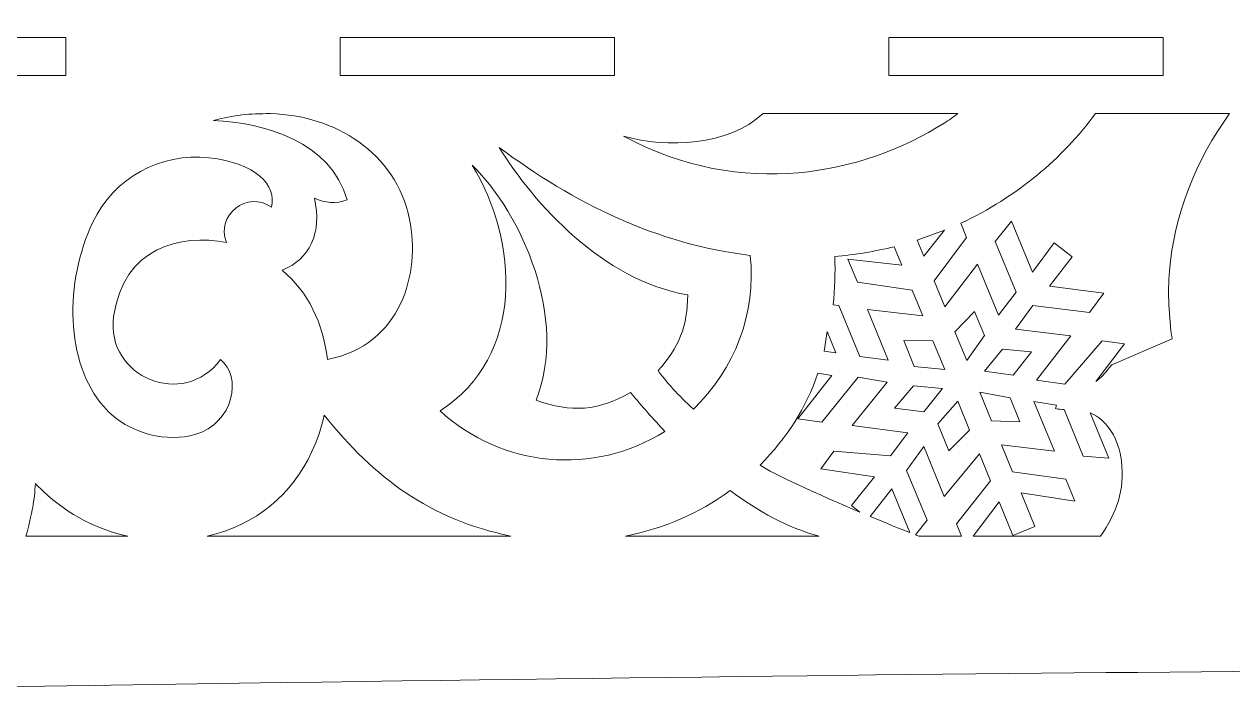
# Model space of a CAD drawing. Header units: centimetres. Extents: x -58 to 67, y -35 to 41.
# Drawn here: x 24.62 to 43.67, y 2.76 to 13.34 of the extents above; entities that cross this region are included whole.
import ezdxf

# ---------------------------------------------------------------- set-up
doc = ezdxf.new("R2010")
doc.units = ezdxf.units.CM
doc.header["$MEASUREMENT"] = 0
doc.layers.add('layer 1', color=7, linetype='Continuous')

msp = doc.modelspace()

# ---------------------------------------------------------------- linework, layer by layer
at = {"layer": 'layer 1', "color": 142, "lineweight": 9}
for points, knots in [([(7.38715, 26.15563), (7.38715, 26.15563), (7.38715, 25.29188), (7.38715, 25.29188), (7.38715, 25.29188), (6.00469, 23.97605), (5.20317, 22.65694), (4.86885, 21.24655), (4.86885, 21.24655), (4.40356, 19.28351), (4.86178, 17.26045), (5.93355, 14.91358), (5.93355, 14.91358), (6.05373, 14.65043), (6.14211, 14.40692), (6.20257, 14.18248), (6.20257, 14.18248), (6.20257, 14.18248), (5.89483, 13.78157), (5.89483, 13.78157), (5.89483, 13.78157), (5.89483, 13.78157), (5.54014, 13.72841), (5.54014, 13.72841), (5.54014, 13.72841), (5.54014, 13.72841), (5.86681, 14.17022), (5.86681, 14.17022), (5.86681, 14.17022), (5.86681, 14.17022), (5.72532, 14.28412), (5.72532, 14.28412), (5.72532, 14.28412), (5.72532, 14.28412), (5.28474, 13.70083), (5.28474, 13.70083), (5.28474, 13.70083), (5.22895, 13.83512), (5.20614, 13.91489), (5.0314, 14.02729), (5.0314, 14.02729), (5.0314, 14.02729), (5.70081, 14.30533), (5.70081, 14.30533), (5.70081, 14.30533), (5.70081, 14.30533), (5.63407, 14.46599), (5.63407, 14.46599), (5.63407, 14.46599), (5.63407, 14.46599), (5.12925, 14.26415), (5.12925, 14.26415), (5.12925, 14.26415), (5.12925, 14.26415), (5.27013, 14.60522), (5.27013, 14.60522), (5.27013, 14.60522), (5.27013, 14.60522), (5.77887, 14.81654), (5.77887, 14.81654), (5.77887, 14.81654), (5.77887, 14.81654), (5.69875, 14.97164), (5.69875, 14.97164), (5.69875, 14.97164), (5.69875, 14.97164), (5.36796, 14.84207), (5.36796, 14.84207), (5.36796, 14.84207), (5.36796, 14.84207), (5.47755, 15.10738), (5.47755, 15.10738), (5.47755, 15.10738), (5.47755, 15.10738), (5.31648, 15.1739), (5.31648, 15.1739), (5.31648, 15.1739), (5.31648, 15.1739), (5.20689, 14.90863), (5.20689, 14.90863), (5.20689, 14.90863), (5.20689, 14.90863), (5.06395, 15.23384), (5.06395, 15.23384), (5.06395, 15.23384), (5.06395, 15.23384), (4.89774, 15.1805), (4.89774, 15.1805), (4.89774, 15.1805), (4.89774, 15.1805), (5.10906, 14.67176), (5.10906, 14.67176), (5.10906, 14.67176), (5.10906, 14.67176), (4.96818, 14.33068), (4.96818, 14.33068), (4.96818, 14.33068), (4.96818, 14.33068), (4.75294, 14.82994), (4.75294, 14.82994), (4.75294, 14.82994), (4.75294, 14.82994), (4.59229, 14.76322), (4.59229, 14.76322), (4.59229, 14.76322), (4.59229, 14.76322), (4.87033, 14.09381), (4.87033, 14.09381), (4.87033, 14.09381), (4.87033, 14.09381), (4.83799, 14.09608), (4.83799, 14.09608), (4.83799, 14.09608), (4.71016, 14.12669), (4.58431, 14.10844), (4.46046, 14.04128), (4.46046, 14.04128), (4.46046, 14.04128), (4.55047, 14.7694), (4.55047, 14.7694), (4.55047, 14.7694), (4.55047, 14.7694), (4.36984, 14.78855), (4.36984, 14.78855), (4.36984, 14.78855), (4.36984, 14.78855), (4.29897, 14.24108), (4.29897, 14.24108), (4.29897, 14.24108), (4.29897, 14.24108), (4.07571, 14.53295), (4.07571, 14.53295), (4.07571, 14.53295), (4.07571, 14.53295), (4.15605, 15.07649), (4.15605, 15.07649), (4.15605, 15.07649), (4.15605, 15.07649), (3.97932, 15.10513), (3.97932, 15.10513), (3.97932, 15.10513), (3.97932, 15.10513), (3.92763, 14.73829), (3.92763, 14.73829), (3.92763, 14.73829), (3.92763, 14.73829), (3.74556, 14.96878), (3.74556, 14.96878), (3.74556, 14.96878), (3.74556, 14.96878), (3.61106, 14.85797), (3.61106, 14.85797), (3.61106, 14.85797), (3.61106, 14.85797), (3.78365, 14.63141), (3.78365, 14.63141), (3.78365, 14.63141), (3.78365, 14.63141), (3.41682, 14.68309), (3.41682, 14.68309), (3.41682, 14.68309), (3.41682, 14.68309), (3.40715, 14.49856), (3.40715, 14.49856), (3.40715, 14.49856), (3.40715, 14.49856), (3.93174, 14.42606), (3.93174, 14.42606), (3.93174, 14.42606), (3.93174, 14.42606), (4.1684, 14.13974), (4.1684, 14.13974), (4.1684, 14.13974), (4.1684, 14.13974), (3.61704, 14.20114), (3.61704, 14.20114), (3.61704, 14.20114), (3.61704, 14.20114), (3.60177, 14.02997), (3.60177, 14.02997), (3.60177, 14.02997), (3.60177, 14.02997), (4.31649, 13.93441), (4.31649, 13.93441), (4.31649, 13.93441), (4.29034, 13.87115), (4.22954, 13.85737), (4.20033, 13.76056), (4.20033, 13.76056), (4.20033, 13.76056), (4.15995, 13.55542), (4.15995, 13.55542), (4.15995, 13.55542), (4.15995, 13.55542), (3.58613, 13.99207), (3.58613, 13.99207), (3.58613, 13.99207), (3.58613, 13.99207), (3.47223, 13.85057), (3.47223, 13.85057), (3.47223, 13.85057), (3.47223, 13.85057), (3.91011, 13.51444), (3.91011, 13.51444), (3.91011, 13.51444), (3.91011, 13.51444), (3.53649, 13.46912), (3.53649, 13.46912), (3.53649, 13.46912), (3.53649, 13.46912), (3.11756, 13.79744), (3.11756, 13.79744), (3.11756, 13.79744), (3.11756, 13.79744), (2.99417, 13.65986), (2.99417, 13.65986), (2.99417, 13.65986), (2.99417, 13.65986), (3.28664, 13.42814), (3.28664, 13.42814), (3.28664, 13.42814), (3.28664, 13.42814), (3.00837, 13.39891), (3.00837, 13.39891), (3.00837, 13.39891), (3.00837, 13.39891), (3.02157, 13.216), (3.02157, 13.216), (3.02157, 13.216), (3.02157, 13.216), (3.31322, 13.25078), (3.31322, 13.25078), (3.31322, 13.25078), (3.31322, 13.25078), (3.09488, 12.96389), (3.09488, 12.96389), (3.09488, 12.96389), (3.09488, 12.96389), (3.2403, 12.85946), (3.2403, 12.85946), (3.2403, 12.85946), (3.2403, 12.85946), (3.56304, 13.29179), (3.56304, 13.29179), (3.56304, 13.29179), (3.56304, 13.29179), (3.9272, 13.34101), (3.9272, 13.34101), (3.9272, 13.34101), (3.9272, 13.34101), (3.59108, 12.90313), (3.59108, 12.90313), (3.59108, 12.90313), (3.59108, 12.90313), (3.73647, 12.7987), (3.73647, 12.7987), (3.73647, 12.7987), (3.73647, 12.7987), (4.18817, 13.35523), (4.18817, 13.35523), (4.18817, 13.35523), (4.22853, 13.22024), (4.31112, 13.11589), (4.43593, 13.04213), (4.43593, 13.04213), (4.43593, 13.04213), (3.76655, 12.76409), (3.76655, 12.76409), (3.76655, 12.76409), (3.76655, 12.76409), (3.8372, 12.61292), (3.8372, 12.61292), (3.8372, 12.61292), (3.8372, 12.61292), (4.34202, 12.81476), (4.34202, 12.81476), (4.34202, 12.81476), (4.34202, 12.81476), (4.20113, 12.47366), (4.20113, 12.47366), (4.20113, 12.47366), (4.20113, 12.47366), (3.69371, 12.26551), (3.69371, 12.26551), (3.69371, 12.26551), (3.69371, 12.26551), (3.76599, 12.10361), (3.76599, 12.10361), (3.76599, 12.10361), (3.63426, 12.15979), (3.51173, 12.23104), (3.40248, 12.31739), (3.40248, 12.31739), (3.01959, 12.61999), (2.81415, 13.17677), (3.02397, 14.00986), (3.02397, 14.00986), (3.44958, 15.69968), (2.93222, 17.38687), (1.79709, 18.62927), (1.79709, 18.62927), (0.76598, 19.75784), (-0.80773, 20.5321), (-2.35978, 20.31743), (-2.35978, 20.31743), (-5.84082, 19.83599), (-7.28842, 16.9247), (-6.88327, 13.62848), (-6.88327, 13.62848), (-6.81175, 13.0466), (-6.68308, 12.45034), (-6.49995, 11.85148), (-6.49995, 11.85148), (-7.36701, 11.69893), (-8.16864, 11.15807), (-8.48716, 10.19053), (-8.48716, 10.19053), (-8.66404, 9.64957), (-8.59498, 8.90006), (-8.10111, 8.4115), (-8.10111, 8.4115), (-7.69245, 8.06212), (-7.18881, 8.02994), (-6.79386, 8.4115), (-6.79386, 8.4115), (-6.35494, 8.86483), (-6.70518, 9.64957), (-7.31545, 9.57253), (-7.31545, 9.57253), (-7.45153, 10.03391), (-7.14411, 10.26961), (-6.7092, 10.31186), (-6.7092, 10.31186), (-6.34251, 10.34302), (-5.88438, 10.07701), (-5.39457, 9.31423), (-5.39457, 9.31423), (-5.33038, 9.20251), (-5.26443, 9.09272), (-5.19718, 8.98285), (-5.19718, 8.98285), (-3.51631, 6.26828), (-0.94101, 4.67692), (3.45657, 3.80087), (3.45657, 3.80087), (8.0451, 2.88679), (14.69478, 2.75803), (24.58824, 2.90611), (24.58824, 2.90611), (39.75031, 3.13304), (47.36185, 3.19624), (59.45496, 3.19624), (59.45496, 3.19624), (60.01422, 3.19624), (60.52633, 3.30436), (60.98863, 3.49937), (60.98863, 3.49937), (60.98863, 3.49937), (61.16397, 3.499), (61.16397, 3.499), (61.16397, 3.499), (61.16397, 3.52289), (61.1748, 3.55499), (61.19529, 3.59408), (61.19529, 3.59408), (62.2708, 4.12529), (63.05583, 5.1404), (63.51286, 6.34408), (63.51286, 6.34408), (64.6948, 9.45686), (63.59464, 13.86778), (59.61073, 14.13887), (59.61073, 14.13887), (57.86094, 14.25793), (56.98468, 13.91047), (56.13717, 13.47833), (56.13717, 13.47833), (56.13717, 13.47833), (56.13717, 21.45068), (56.13717, 21.45068), (56.13717, 21.45068), (58.35885, 21.38267), (60.82353, 22.99694), (61.68583, 24.82226), (61.68583, 24.82226), (62.54098, 26.63248), (62.42842, 29.09026), (61.88545, 31.03108), (61.88545, 31.03108), (62.12275, 30.95615), (62.37174, 30.91583), (62.62501, 30.90724), (62.62501, 30.90724), (64.12515, 30.79567), (65.35615, 31.71448), (65.99025, 32.96518), (65.99025, 32.96518), (66.9735, 34.90451), (66.1821, 37.74371), (64.66437, 39.12128), (64.66437, 39.12128), (64.58664, 39.19013), (64.50795, 39.25337), (64.42798, 39.31285), (64.42798, 39.31285), (64.16728, 39.53111), (63.88251, 39.72143), (63.57903, 39.86879), (63.57903, 39.86879), (62.05119, 40.62173), (59.98686, 40.49575), (58.35705, 39.50863), (58.35705, 39.50863), (56.7276, 38.52209), (55.53705, 36.67177), (54.85867, 34.9514), (54.85867, 34.9514), (54.18147, 33.23314), (54.02509, 31.63946), (53.66349, 30.39607), (53.66349, 30.39607), (53.30046, 29.14996), (52.74229, 28.25672), (52.09654, 27.76681), (52.09654, 27.76681), (51.55674, 27.34712), (50.96161, 27.22021), (50.5221, 27.53522), (50.5221, 27.53522), (50.5221, 27.53522), (50.52222, 27.53545), (50.52222, 27.53545), (50.52222, 27.53545), (50.98242, 28.39834), (50.394, 28.97783), (49.81056, 28.91899), (49.81056, 28.91899), (47.56875, 29.15227), (44.22534, 22.92692), (42.01558, 21.61558), (42.01558, 21.61558), (39.78744, 20.29331), (38.88165, 20.15618), (36.74191, 21.20095), (36.74191, 21.20095), (37.79361, 20.93414), (39.36087, 21.10064), (39.69991, 22.25749), (39.69991, 22.25749), (39.42244, 22.34287), (39.15673, 22.37008), (38.86816, 22.34287), (38.86816, 22.34287), (39.38607, 22.86205), (39.59958, 23.60294), (39.33799, 24.25846), (39.33799, 24.25846), (39.15, 24.72955), (38.89852, 24.83569), (38.58604, 24.94412), (38.58604, 24.94412), (37.45837, 25.3354), (37.09443, 23.62669), (38.2998, 23.61014), (38.2998, 23.61014), (38.32737, 23.15762), (38.00181, 22.77023), (37.50682, 22.54291), (37.50682, 22.54291), (36.92263, 22.26601), (36.10968, 22.21798), (35.14479, 22.45759), (35.14479, 22.45759), (34.1823, 22.69714), (33.07368, 23.23075), (31.67128, 23.43083), (31.67128, 23.43083), (30.44592, 23.60545), (28.99692, 23.53255), (27.77694, 22.97936), (27.77694, 22.97936), (27.77694, 22.97936), (27.77638, 22.97918), (27.77638, 22.97918), (27.77638, 22.97918), (26.5537, 22.58264), (24.00889, 21.2539), (22.26718, 21.6017), (22.26718, 21.6017), (20.20122, 22.01893), (17.75556, 23.43164), (16.43341, 26.28875), (16.43341, 26.28875), (17.27026, 25.12822), (18.94489, 23.95606), (20.15673, 24.80986), (20.15673, 24.80986), (19.94733, 25.13086), (19.70542, 25.38434), (19.39968, 25.60358), (19.39968, 25.60358), (20.3049, 25.67483), (21.07752, 26.2247), (21.31587, 27.09547), (21.31587, 27.09547), (21.48715, 27.72128), (21.31915, 28.04063), (21.09264, 28.41422), (21.09264, 28.41422), (20.27514, 29.7625), (18.62035, 28.38472), (19.79871, 27.34037), (19.79871, 27.34037), (19.48296, 26.86978), (18.86769, 26.76469), (18.20632, 26.96227), (18.20632, 26.96227), (17.41926, 27.18691), (16.57965, 27.83278), (15.80796, 28.89242), (15.80796, 28.89242), (15.03861, 29.94995), (14.34777, 31.42265), (13.11387, 32.81639), (13.11387, 32.81639), (11.87815, 34.21171), (10.10589, 35.53649), (8.20458, 35.8633), (8.20458, 35.8633), (6.3027, 36.19051), (4.27507, 35.52391), (3.0614, 34.21693), (3.0614, 34.21693), (1.89666, 32.97679), (1.28169, 31.42991), (1.81064, 29.0048), (1.81064, 29.0048), (2.33958, 26.57966), (4.24202, 24.92476), (7.01793, 25.96426), (7.01793, 25.96426), (7.14559, 26.01992), (7.26907, 26.08372), (7.38715, 26.15563)], [0, 0, 0, 0, 0.00729927, 0.00729927, 0.00729927, 0.00729927, 0.01459854, 0.01459854, 0.01459854, 0.01459854, 0.02189781, 0.02189781, 0.02189781, 0.02189781, 0.02919708, 0.02919708, 0.02919708, 0.02919708, 0.03649635, 0.03649635, 0.03649635, 0.03649635, 0.04379562, 0.04379562, 0.04379562, 0.04379562, 0.05109489, 0.05109489, 0.05109489, 0.05109489, 0.05839416, 0.05839416, 0.05839416, 0.05839416, 0.06569343, 0.06569343, 0.06569343, 0.06569343, 0.0729927, 0.0729927, 0.0729927, 0.0729927, 0.08029197, 0.08029197, 0.08029197, 0.08029197, 0.08759124, 0.08759124, 0.08759124, 0.08759124, 0.09489051, 0.09489051, 0.09489051, 0.09489051, 0.10218978, 0.10218978, 0.10218978, 0.10218978, 0.10948905, 0.10948905, 0.10948905, 0.10948905, 0.11678832, 0.11678832, 0.11678832, 0.11678832, 0.12408759, 0.12408759, 0.12408759, 0.12408759, 0.13138686, 0.13138686, 0.13138686, 0.13138686, 0.13868613, 0.13868613, 0.13868613, 0.13868613, 0.1459854, 0.1459854, 0.1459854, 0.1459854, 0.15328467, 0.15328467, 0.15328467, 0.15328467, 0.16058394, 0.16058394, 0.16058394, 0.16058394, 0.16788321, 0.16788321, 0.16788321, 0.16788321, 0.17518248, 0.17518248, 0.17518248, 0.17518248, 0.18248175, 0.18248175, 0.18248175, 0.18248175, 0.18978102, 0.18978102, 0.18978102, 0.18978102, 0.19708029, 0.19708029, 0.19708029, 0.19708029, 0.20437956, 0.20437956, 0.20437956, 0.20437956, 0.21167883, 0.21167883, 0.21167883, 0.21167883, 0.2189781, 0.2189781, 0.2189781, 0.2189781, 0.22627737, 0.22627737, 0.22627737, 0.22627737, 0.23357664, 0.23357664, 0.23357664, 0.23357664, 0.24087591, 0.24087591, 0.24087591, 0.24087591, 0.24817518, 0.24817518, 0.24817518, 0.24817518, 0.25547445, 0.25547445, 0.25547445, 0.25547445, 0.26277372, 0.26277372, 0.26277372, 0.26277372, 0.27007299, 0.27007299, 0.27007299, 0.27007299, 0.27737226, 0.27737226, 0.27737226, 0.27737226, 0.28467153, 0.28467153, 0.28467153, 0.28467153, 0.2919708, 0.2919708, 0.2919708, 0.2919708, 0.29927007, 0.29927007, 0.29927007, 0.29927007, 0.30656934, 0.30656934, 0.30656934, 0.30656934, 0.31386861, 0.31386861, 0.31386861, 0.31386861, 0.32116788, 0.32116788, 0.32116788, 0.32116788, 0.32846715, 0.32846715, 0.32846715, 0.32846715, 0.33576642, 0.33576642, 0.33576642, 0.33576642, 0.34306569, 0.34306569, 0.34306569, 0.34306569, 0.35036496, 0.35036496, 0.35036496, 0.35036496, 0.35766423, 0.35766423, 0.35766423, 0.35766423, 0.3649635, 0.3649635, 0.3649635, 0.3649635, 0.37226277, 0.37226277, 0.37226277, 0.37226277, 0.37956204, 0.37956204, 0.37956204, 0.37956204, 0.38686131, 0.38686131, 0.38686131, 0.38686131, 0.39416058, 0.39416058, 0.39416058, 0.39416058, 0.40145985, 0.40145985, 0.40145985, 0.40145985, 0.40875912, 0.40875912, 0.40875912, 0.40875912, 0.41605839, 0.41605839, 0.41605839, 0.41605839, 0.42335766, 0.42335766, 0.42335766, 0.42335766, 0.43065693, 0.43065693, 0.43065693, 0.43065693, 0.4379562, 0.4379562, 0.4379562, 0.4379562, 0.44525547, 0.44525547, 0.44525547, 0.44525547, 0.45255474, 0.45255474, 0.45255474, 0.45255474, 0.45985401, 0.45985401, 0.45985401, 0.45985401, 0.46715328, 0.46715328, 0.46715328, 0.46715328, 0.47445255, 0.47445255, 0.47445255, 0.47445255, 0.48175182, 0.48175182, 0.48175182, 0.48175182, 0.48905109, 0.48905109, 0.48905109, 0.48905109, 0.49635036, 0.49635036, 0.49635036, 0.49635036, 0.50364964, 0.50364964, 0.50364964, 0.50364964, 0.51094891, 0.51094891, 0.51094891, 0.51094891, 0.51824818, 0.51824818, 0.51824818, 0.51824818, 0.52554745, 0.52554745, 0.52554745, 0.52554745, 0.53284672, 0.53284672, 0.53284672, 0.53284672, 0.54014599, 0.54014599, 0.54014599, 0.54014599, 0.54744526, 0.54744526, 0.54744526, 0.54744526, 0.55474453, 0.55474453, 0.55474453, 0.55474453, 0.5620438, 0.5620438, 0.5620438, 0.5620438, 0.56934307, 0.56934307, 0.56934307, 0.56934307, 0.57664234, 0.57664234, 0.57664234, 0.57664234, 0.58394161, 0.58394161, 0.58394161, 0.58394161, 0.59124088, 0.59124088, 0.59124088, 0.59124088, 0.59854015, 0.59854015, 0.59854015, 0.59854015, 0.60583942, 0.60583942, 0.60583942, 0.60583942, 0.61313869, 0.61313869, 0.61313869, 0.61313869, 0.62043796, 0.62043796, 0.62043796, 0.62043796, 0.62773723, 0.62773723, 0.62773723, 0.62773723, 0.6350365, 0.6350365, 0.6350365, 0.6350365, 0.64233577, 0.64233577, 0.64233577, 0.64233577, 0.64963504, 0.64963504, 0.64963504, 0.64963504, 0.65693431, 0.65693431, 0.65693431, 0.65693431, 0.66423358, 0.66423358, 0.66423358, 0.66423358, 0.67153285, 0.67153285, 0.67153285, 0.67153285, 0.67883212, 0.67883212, 0.67883212, 0.67883212, 0.68613139, 0.68613139, 0.68613139, 0.68613139, 0.69343066, 0.69343066, 0.69343066, 0.69343066, 0.70072993, 0.70072993, 0.70072993, 0.70072993, 0.7080292, 0.7080292, 0.7080292, 0.7080292, 0.71532847, 0.71532847, 0.71532847, 0.71532847, 0.72262774, 0.72262774, 0.72262774, 0.72262774, 0.72992701, 0.72992701, 0.72992701, 0.72992701, 0.73722628, 0.73722628, 0.73722628, 0.73722628, 0.74452555, 0.74452555, 0.74452555, 0.74452555, 0.75182482, 0.75182482, 0.75182482, 0.75182482, 0.75912409, 0.75912409, 0.75912409, 0.75912409, 0.76642336, 0.76642336, 0.76642336, 0.76642336, 0.77372263, 0.77372263, 0.77372263, 0.77372263, 0.7810219, 0.7810219, 0.7810219, 0.7810219, 0.78832117, 0.78832117, 0.78832117, 0.78832117, 0.79562044, 0.79562044, 0.79562044, 0.79562044, 0.80291971, 0.80291971, 0.80291971, 0.80291971, 0.81021898, 0.81021898, 0.81021898, 0.81021898, 0.81751825, 0.81751825, 0.81751825, 0.81751825, 0.82481752, 0.82481752, 0.82481752, 0.82481752, 0.83211679, 0.83211679, 0.83211679, 0.83211679, 0.83941606, 0.83941606, 0.83941606, 0.83941606, 0.84671533, 0.84671533, 0.84671533, 0.84671533, 0.8540146, 0.8540146, 0.8540146, 0.8540146, 0.86131387, 0.86131387, 0.86131387, 0.86131387, 0.86861314, 0.86861314, 0.86861314, 0.86861314, 0.87591241, 0.87591241, 0.87591241, 0.87591241, 0.88321168, 0.88321168, 0.88321168, 0.88321168, 0.89051095, 0.89051095, 0.89051095, 0.89051095, 0.89781022, 0.89781022, 0.89781022, 0.89781022, 0.90510949, 0.90510949, 0.90510949, 0.90510949, 0.91240876, 0.91240876, 0.91240876, 0.91240876, 0.91970803, 0.91970803, 0.91970803, 0.91970803, 0.9270073, 0.9270073, 0.9270073, 0.9270073, 0.93430657, 0.93430657, 0.93430657, 0.93430657, 0.94160584, 0.94160584, 0.94160584, 0.94160584, 0.94890511, 0.94890511, 0.94890511, 0.94890511, 0.95620438, 0.95620438, 0.95620438, 0.95620438, 0.96350365, 0.96350365, 0.96350365, 0.96350365, 0.97080292, 0.97080292, 0.97080292, 0.97080292, 0.97810219, 0.97810219, 0.97810219, 0.97810219, 0.98540146, 0.98540146, 0.98540146, 0.98540146, 1, 1, 1, 1]), ([(25.27807, 13.13075), (25.27807, 13.13075), (23.51643, 13.13075), (23.51643, 13.13075), (23.51643, 13.13075), (23.51643, 13.13075), (21.38235, 13.13075), (21.38235, 13.13075), (21.38235, 13.13075), (21.38235, 13.13075), (21.13177, 13.13075), (21.13177, 13.13075), (21.13177, 13.13075), (21.13177, 13.13075), (20.95632, 13.13075), (20.95632, 13.13075), (20.95632, 13.13075), (20.95632, 13.13075), (20.95534, 13.13075), (20.95534, 13.13075), (20.95534, 13.13075), (20.95534, 13.13075), (20.95534, 12.53075), (20.95534, 12.53075), (20.95534, 12.53075), (20.95534, 12.53075), (25.27807, 12.53075), (25.27807, 12.53075), (25.27807, 12.53075), (25.27807, 12.53075), (25.27807, 13.13075), (25.27807, 13.13075)], [0, 0, 0, 0, 0.11111111, 0.11111111, 0.11111111, 0.11111111, 0.22222222, 0.22222222, 0.22222222, 0.22222222, 0.33333333, 0.33333333, 0.33333333, 0.33333333, 0.44444444, 0.44444444, 0.44444444, 0.44444444, 0.55555556, 0.55555556, 0.55555556, 0.55555556, 0.66666667, 0.66666667, 0.66666667, 0.66666667, 0.77777778, 0.77777778, 0.77777778, 0.77777778, 1, 1, 1, 1]), ([(33.92353, 13.13075), (33.92353, 13.13075), (31.66312, 13.13075), (31.66312, 13.13075), (31.66312, 13.13075), (31.66312, 13.13075), (29.6008, 13.13075), (29.6008, 13.13075), (29.6008, 13.13075), (29.6008, 13.13075), (29.6008, 12.53075), (29.6008, 12.53075), (29.6008, 12.53075), (29.6008, 12.53075), (33.92353, 12.53075), (33.92353, 12.53075), (33.92353, 12.53075), (33.92353, 12.53075), (33.92353, 13.13075), (33.92353, 13.13075)], [0, 0, 0, 0, 0.16666667, 0.16666667, 0.16666667, 0.16666667, 0.33333333, 0.33333333, 0.33333333, 0.33333333, 0.5, 0.5, 0.5, 0.5, 0.66666667, 0.66666667, 0.66666667, 0.66666667, 1, 1, 1, 1]), ([(42.56899, 13.13075), (42.56899, 13.13075), (42.05412, 13.13075), (42.05412, 13.13075), (42.05412, 13.13075), (42.05412, 13.13075), (40.41207, 13.13075), (40.41207, 13.13075), (40.41207, 13.13075), (40.41207, 13.13075), (38.24626, 13.13075), (38.24626, 13.13075), (38.24626, 13.13075), (38.24626, 13.13075), (38.24626, 12.53075), (38.24626, 12.53075), (38.24626, 12.53075), (38.24626, 12.53075), (42.56899, 12.53075), (42.56899, 12.53075), (42.56899, 12.53075), (42.56899, 12.53075), (42.56899, 13.13075), (42.56899, 13.13075)], [0, 0, 0, 0, 0.14285714, 0.14285714, 0.14285714, 0.14285714, 0.28571429, 0.28571429, 0.28571429, 0.28571429, 0.42857143, 0.42857143, 0.42857143, 0.42857143, 0.57142857, 0.57142857, 0.57142857, 0.57142857, 0.71428571, 0.71428571, 0.71428571, 0.71428571, 1, 1, 1, 1]), ([(28.49989, 11.93075), (28.17045, 11.93075), (27.93384, 11.91157), (27.60285, 11.82283), (27.60285, 11.82283), (28.39332, 11.79655), (29.46141, 11.48276), (29.71111, 10.57072), (29.71111, 10.57072), (29.52586, 10.50839), (29.37058, 10.52075), (29.1931, 10.60111), (29.1931, 10.60111), (29.32414, 10.05338), (29.1126, 9.62882), (28.68742, 9.46598), (28.68742, 9.46598), (29.09496, 9.1154), (29.33301, 8.63518), (29.39895, 8.0588), (29.39895, 8.0588), (30.56766, 8.28656), (30.86791, 9.42377), (30.69454, 10.26517), (30.69454, 10.26517), (30.47415, 11.3249), (29.51532, 11.90371), (28.49989, 11.93075)], [0, 0, 0, 0, 0.125, 0.125, 0.125, 0.125, 0.25, 0.25, 0.25, 0.25, 0.375, 0.375, 0.375, 0.375, 0.5, 0.5, 0.5, 0.5, 0.625, 0.625, 0.625, 0.625, 0.75, 0.75, 0.75, 0.75, 1, 1, 1, 1]), ([(39.3352, 11.93075), (39.3352, 11.93075), (36.26668, 11.93075), (36.26668, 11.93075), (36.26668, 11.93075), (35.71002, 11.42452), (34.75957, 11.38202), (34.06483, 11.57549), (34.06483, 11.57549), (35.94711, 10.56661), (37.83765, 10.97728), (39.11568, 11.78057), (39.11568, 11.78057), (39.19207, 11.82883), (39.26509, 11.87899), (39.3352, 11.93075)], [0, 0, 0, 0, 0.2, 0.2, 0.2, 0.2, 0.4, 0.4, 0.4, 0.4, 0.6, 0.6, 0.6, 0.6, 1, 1, 1, 1]), ([(43.61677, 11.93075), (43.61677, 11.93075), (41.50231, 11.93075), (41.50231, 11.93075), (41.50231, 11.93075), (40.97884, 11.22487), (40.26777, 10.61642), (39.38041, 10.20454), (39.38041, 10.20454), (39.38041, 10.20454), (39.47211, 9.98122), (39.47211, 9.98122), (39.47211, 9.98122), (39.47211, 9.98122), (38.95978, 9.29416), (38.95978, 9.29416), (38.95978, 9.29416), (38.95978, 9.29416), (39.12726, 8.88631), (39.12726, 8.88631), (39.12726, 8.88631), (39.12726, 8.88631), (39.64581, 9.55819), (39.64581, 9.55819), (39.64581, 9.55819), (39.64581, 9.55819), (39.97455, 8.75753), (39.97455, 8.75753), (39.97455, 8.75753), (39.97455, 8.75753), (40.25026, 9.11789), (40.25026, 9.11789), (40.25026, 9.11789), (40.25026, 9.11789), (39.92152, 9.91855), (39.92152, 9.91855), (39.92152, 9.91855), (39.92152, 9.91855), (40.17945, 10.23631), (40.17945, 10.23631), (40.17945, 10.23631), (40.17945, 10.23631), (40.5082, 9.43565), (40.5082, 9.43565), (40.5082, 9.43565), (40.5082, 9.43565), (40.84975, 9.89365), (40.84975, 9.89365), (40.84975, 9.89365), (40.84975, 9.89365), (41.13381, 9.67484), (41.13381, 9.67484), (41.13381, 9.67484), (41.13381, 9.67484), (40.77712, 9.21064), (40.77712, 9.21064), (40.77712, 9.21064), (40.77712, 9.21064), (41.63332, 9.10319), (41.63332, 9.10319), (41.63332, 9.10319), (41.63332, 9.10319), (41.40561, 8.79784), (41.40561, 8.79784), (41.40561, 8.79784), (41.40561, 8.79784), (40.513, 8.90801), (40.513, 8.90801), (40.513, 8.90801), (40.513, 8.90801), (40.24347, 8.53252), (40.24347, 8.53252), (40.24347, 8.53252), (40.24347, 8.53252), (41.11479, 8.43128), (41.11479, 8.43128), (41.11479, 8.43128), (41.11479, 8.43128), (40.57222, 7.73186), (40.57222, 7.73186), (40.57222, 7.73186), (40.57222, 7.73186), (41.02162, 7.66924), (41.02162, 7.66924), (41.02162, 7.66924), (41.02162, 7.66924), (41.60679, 8.35082), (41.60679, 8.35082), (41.60679, 8.35082), (41.60679, 8.35082), (41.96209, 8.30251), (41.96209, 8.30251), (41.96209, 8.30251), (41.96209, 8.30251), (41.51013, 7.70854), (41.51013, 7.70854), (41.51013, 7.70854), (41.65045, 7.82429), (41.63595, 7.82485), (41.75916, 7.97419), (41.75916, 7.97419), (41.75916, 7.97419), (41.76208, 7.97234), (41.76208, 7.97234), (41.76208, 7.97234), (41.76208, 7.97234), (42.70867, 8.38288), (42.70867, 8.38288), (42.70867, 8.38288), (42.66069, 8.71682), (42.63843, 9.11815), (42.66633, 9.45004), (42.66633, 9.45004), (42.73725, 10.31897), (43.08361, 11.20228), (43.61677, 11.93075)], [0, 0, 0, 0, 0.03333333, 0.03333333, 0.03333333, 0.03333333, 0.06666667, 0.06666667, 0.06666667, 0.06666667, 0.1, 0.1, 0.1, 0.1, 0.13333333, 0.13333333, 0.13333333, 0.13333333, 0.16666667, 0.16666667, 0.16666667, 0.16666667, 0.2, 0.2, 0.2, 0.2, 0.23333333, 0.23333333, 0.23333333, 0.23333333, 0.26666667, 0.26666667, 0.26666667, 0.26666667, 0.3, 0.3, 0.3, 0.3, 0.33333333, 0.33333333, 0.33333333, 0.33333333, 0.36666667, 0.36666667, 0.36666667, 0.36666667, 0.4, 0.4, 0.4, 0.4, 0.43333333, 0.43333333, 0.43333333, 0.43333333, 0.46666667, 0.46666667, 0.46666667, 0.46666667, 0.5, 0.5, 0.5, 0.5, 0.53333333, 0.53333333, 0.53333333, 0.53333333, 0.56666667, 0.56666667, 0.56666667, 0.56666667, 0.6, 0.6, 0.6, 0.6, 0.63333333, 0.63333333, 0.63333333, 0.63333333, 0.66666667, 0.66666667, 0.66666667, 0.66666667, 0.7, 0.7, 0.7, 0.7, 0.73333333, 0.73333333, 0.73333333, 0.73333333, 0.76666667, 0.76666667, 0.76666667, 0.76666667, 0.8, 0.8, 0.8, 0.8, 0.83333333, 0.83333333, 0.83333333, 0.83333333, 0.86666667, 0.86666667, 0.86666667, 0.86666667, 0.9, 0.9, 0.9, 0.9, 0.93333333, 0.93333333, 0.93333333, 0.93333333, 1, 1, 1, 1]), ([(25.70257, 10.21882), (26.031, 10.91548), (26.76759, 11.32135), (27.53268, 11.23489), (27.53268, 11.23489), (28.27207, 11.15452), (28.60492, 10.80257), (28.51614, 10.45838), (28.51614, 10.45838), (28.13689, 10.72582), (27.63744, 10.33525), (27.80872, 9.90242), (27.80872, 9.90242), (27.08838, 10.04053), (26.18191, 9.82804), (26.03074, 8.73533), (26.03074, 8.73533), (25.90018, 7.77334), (27.13953, 7.27405), (27.71172, 8.05466), (27.71172, 8.05466), (28.05762, 7.79932), (27.93246, 7.05461), (27.30876, 6.87371), (27.30876, 6.87371), (26.90995, 6.75671), (26.27476, 6.85306), (25.87387, 7.31423), (25.87387, 7.31423), (25.2663, 8.00626), (25.25425, 9.27998), (25.70257, 10.21882)], [0, 0, 0, 0, 0.11111111, 0.11111111, 0.11111111, 0.11111111, 0.22222222, 0.22222222, 0.22222222, 0.22222222, 0.33333333, 0.33333333, 0.33333333, 0.33333333, 0.44444444, 0.44444444, 0.44444444, 0.44444444, 0.55555556, 0.55555556, 0.55555556, 0.55555556, 0.66666667, 0.66666667, 0.66666667, 0.66666667, 0.77777778, 0.77777778, 0.77777778, 0.77777778, 1, 1, 1, 1]), ([(32.10781, 11.39825), (33.27057, 10.525), (34.60468, 9.86906), (36.06222, 9.69734), (36.06222, 9.69734), (36.15504, 8.79358), (35.82225, 7.89595), (35.16541, 7.27405), (35.16541, 7.27405), (34.92963, 7.49561), (34.72789, 7.71101), (34.61079, 7.88206), (34.61079, 7.88206), (34.9353, 8.23604), (35.07669, 8.59213), (35.07669, 9.0754), (35.07669, 9.0754), (33.74446, 9.29696), (32.65366, 10.50839), (32.10781, 11.39825)], [0, 0, 0, 0, 0.16666667, 0.16666667, 0.16666667, 0.16666667, 0.33333333, 0.33333333, 0.33333333, 0.33333333, 0.5, 0.5, 0.5, 0.5, 0.66666667, 0.66666667, 0.66666667, 0.66666667, 1, 1, 1, 1]), ([(31.17439, 7.24778), (32.51283, 8.10515), (32.41582, 9.92249), (31.68267, 11.1164), (31.68267, 11.1164), (32.47051, 10.34348), (33.1939, 8.7008), (32.68828, 7.41679), (32.68828, 7.41679), (33.23826, 7.21376), (33.66757, 7.24778), (34.17736, 7.53787), (34.17736, 7.53787), (34.359, 7.31423), (34.53855, 7.11278), (34.7155, 6.92365), (34.7155, 6.92365), (33.59688, 6.21929), (32.14597, 6.35429), (31.17439, 7.24778)], [0, 0, 0, 0, 0.16666667, 0.16666667, 0.16666667, 0.16666667, 0.33333333, 0.33333333, 0.33333333, 0.33333333, 0.5, 0.5, 0.5, 0.5, 0.66666667, 0.66666667, 0.66666667, 0.66666667, 1, 1, 1, 1]), ([(38.69494, 9.9392), (38.69494, 9.9392), (38.79852, 9.68696), (38.79852, 9.68696), (38.79852, 9.68696), (38.79852, 9.68696), (39.12244, 10.09243), (39.12244, 10.09243), (39.12244, 10.09243), (39.12244, 10.09243), (38.69494, 9.9392), (38.69494, 9.9392)], [0, 0, 0, 0, 0.25, 0.25, 0.25, 0.25, 0.5, 0.5, 0.5, 0.5, 1, 1, 1, 1]), ([(37.3702, 8.92099), (37.3702, 8.92099), (37.45908, 8.90749), (37.45908, 8.90749), (37.45908, 8.90749), (37.45908, 8.90749), (37.78783, 8.10683), (37.78783, 8.10683), (37.78783, 8.10683), (37.78783, 8.10683), (38.23723, 8.04419), (38.23723, 8.04419), (38.23723, 8.04419), (38.23723, 8.04419), (37.90848, 8.84486), (37.90848, 8.84486), (37.90848, 8.84486), (37.90848, 8.84486), (38.7798, 8.74361), (38.7798, 8.74361), (38.7798, 8.74361), (38.7798, 8.74361), (38.61231, 9.15151), (38.61231, 9.15151), (38.61231, 9.15151), (38.61231, 9.15151), (37.7499, 9.27406), (37.7499, 9.27406), (37.7499, 9.27406), (37.7499, 9.27406), (37.60104, 9.63664), (37.60104, 9.63664), (37.60104, 9.63664), (37.60104, 9.63664), (38.45104, 9.54428), (38.45104, 9.54428), (38.45104, 9.54428), (38.45104, 9.54428), (38.33178, 9.83473), (38.33178, 9.83473), (38.33178, 9.83473), (38.03802, 9.76312), (37.70721, 9.70388), (37.3944, 9.67931), (37.3944, 9.67931), (37.4029, 9.42206), (37.39644, 9.17131), (37.3702, 8.92099)], [0, 0, 0, 0, 0.07692308, 0.07692308, 0.07692308, 0.07692308, 0.15384615, 0.15384615, 0.15384615, 0.15384615, 0.23076923, 0.23076923, 0.23076923, 0.23076923, 0.30769231, 0.30769231, 0.30769231, 0.30769231, 0.38461538, 0.38461538, 0.38461538, 0.38461538, 0.46153846, 0.46153846, 0.46153846, 0.46153846, 0.53846154, 0.53846154, 0.53846154, 0.53846154, 0.61538462, 0.61538462, 0.61538462, 0.61538462, 0.69230769, 0.69230769, 0.69230769, 0.69230769, 0.76923077, 0.76923077, 0.76923077, 0.76923077, 0.84615385, 0.84615385, 0.84615385, 0.84615385, 1, 1, 1, 1]), ([(39.28854, 8.4935), (39.28854, 8.4935), (39.47461, 8.04029), (39.47461, 8.04029), (39.47461, 8.04029), (39.47461, 8.04029), (39.75306, 8.43706), (39.75306, 8.43706), (39.75306, 8.43706), (39.75306, 8.43706), (39.59796, 8.81477), (39.59796, 8.81477), (39.59796, 8.81477), (39.59796, 8.81477), (39.28854, 8.4935), (39.28854, 8.4935)], [0, 0, 0, 0, 0.2, 0.2, 0.2, 0.2, 0.4, 0.4, 0.4, 0.4, 0.6, 0.6, 0.6, 0.6, 1, 1, 1, 1]), ([(37.22448, 8.18968), (37.22448, 8.18968), (37.41126, 8.16403), (37.41126, 8.16403), (37.41126, 8.16403), (37.41126, 8.16403), (37.27336, 8.49986), (37.27336, 8.49986), (37.27336, 8.49986), (37.27336, 8.49986), (37.22448, 8.18968), (37.22448, 8.18968)], [0, 0, 0, 0, 0.25, 0.25, 0.25, 0.25, 0.5, 0.5, 0.5, 0.5, 1, 1, 1, 1]), ([(38.48007, 8.35573), (38.48007, 8.35573), (38.64753, 7.94785), (38.64753, 7.94785), (38.64753, 7.94785), (38.64753, 7.94785), (39.12717, 7.89761), (39.12717, 7.89761), (39.12717, 7.89761), (39.12717, 7.89761), (38.94108, 8.35082), (38.94108, 8.35082), (38.94108, 8.35082), (38.94108, 8.35082), (38.48007, 8.35573), (38.48007, 8.35573)], [0, 0, 0, 0, 0.2, 0.2, 0.2, 0.2, 0.4, 0.4, 0.4, 0.4, 0.6, 0.6, 0.6, 0.6, 1, 1, 1, 1]), ([(39.75514, 7.87303), (39.75514, 7.87303), (40.20457, 7.81037), (40.20457, 7.81037), (40.20457, 7.81037), (40.20457, 7.81037), (40.49539, 8.17696), (40.49539, 8.17696), (40.49539, 8.17696), (40.49539, 8.17696), (40.03708, 8.21828), (40.03708, 8.21828), (40.03708, 8.21828), (40.03708, 8.21828), (39.75514, 7.87303), (39.75514, 7.87303)], [0, 0, 0, 0, 0.2, 0.2, 0.2, 0.2, 0.4, 0.4, 0.4, 0.4, 0.6, 0.6, 0.6, 0.6, 1, 1, 1, 1]), ([(37.78881, 5.65348), (37.78881, 5.65348), (37.65757, 5.75833), (37.65757, 5.75833), (37.65757, 5.75833), (37.65757, 5.75833), (38.02044, 6.20743), (38.02044, 6.20743), (38.02044, 6.20743), (38.02044, 6.20743), (37.17315, 6.3362), (37.17315, 6.3362), (37.17315, 6.3362), (37.17315, 6.3362), (37.37685, 6.61402), (37.37685, 6.61402), (37.37685, 6.61402), (37.37685, 6.61402), (38.27217, 6.54028), (38.27217, 6.54028), (38.27217, 6.54028), (38.27217, 6.54028), (38.54787, 6.90067), (38.54787, 6.90067), (38.54787, 6.90067), (38.54787, 6.90067), (37.67038, 7.01701), (37.67038, 7.01701), (37.67038, 7.01701), (37.67038, 7.01701), (38.21913, 7.70134), (38.21913, 7.70134), (38.21913, 7.70134), (38.21913, 7.70134), (37.76352, 7.77908), (37.76352, 7.77908), (37.76352, 7.77908), (37.76352, 7.77908), (37.19076, 7.06724), (37.19076, 7.06724), (37.19076, 7.06724), (37.19076, 7.06724), (36.81418, 7.12445), (36.81418, 7.12445), (36.81418, 7.12445), (36.81418, 7.12445), (37.34782, 7.80257), (37.34782, 7.80257), (37.34782, 7.80257), (37.34782, 7.80257), (37.12764, 7.83943), (37.12764, 7.83943), (37.12764, 7.83943), (36.93567, 7.29124), (36.64939, 6.82744), (36.21753, 6.39449), (36.21753, 6.39449), (36.40168, 6.26086), (37.15437, 5.92354), (37.78881, 5.65348)], [0, 0, 0, 0, 0.0625, 0.0625, 0.0625, 0.0625, 0.125, 0.125, 0.125, 0.125, 0.1875, 0.1875, 0.1875, 0.1875, 0.25, 0.25, 0.25, 0.25, 0.3125, 0.3125, 0.3125, 0.3125, 0.375, 0.375, 0.375, 0.375, 0.4375, 0.4375, 0.4375, 0.4375, 0.5, 0.5, 0.5, 0.5, 0.5625, 0.5625, 0.5625, 0.5625, 0.625, 0.625, 0.625, 0.625, 0.6875, 0.6875, 0.6875, 0.6875, 0.75, 0.75, 0.75, 0.75, 0.8125, 0.8125, 0.8125, 0.8125, 0.875, 0.875, 0.875, 0.875, 1, 1, 1, 1]), ([(38.33508, 7.28995), (38.33508, 7.28995), (38.79961, 7.23352), (38.79961, 7.23352), (38.79961, 7.23352), (38.79961, 7.23352), (39.09045, 7.6001), (39.09045, 7.6001), (39.09045, 7.6001), (39.09045, 7.6001), (38.63212, 7.64141), (38.63212, 7.64141), (38.63212, 7.64141), (38.63212, 7.64141), (38.33508, 7.28995), (38.33508, 7.28995)], [0, 0, 0, 0, 0.2, 0.2, 0.2, 0.2, 0.4, 0.4, 0.4, 0.4, 0.6, 0.6, 0.6, 0.6, 1, 1, 1, 1]), ([(39.86542, 7.08856), (39.86542, 7.08856), (40.31131, 7.07744), (40.31131, 7.07744), (40.31131, 7.07744), (40.31131, 7.07744), (40.15624, 7.45511), (40.15624, 7.45511), (40.15624, 7.45511), (40.15624, 7.45511), (39.67932, 7.54174), (39.67932, 7.54174), (39.67932, 7.54174), (39.67932, 7.54174), (39.86542, 7.08856), (39.86542, 7.08856)], [0, 0, 0, 0, 0.2, 0.2, 0.2, 0.2, 0.4, 0.4, 0.4, 0.4, 0.6, 0.6, 0.6, 0.6, 1, 1, 1, 1]), ([(39.19339, 6.61843), (39.19339, 6.61843), (39.51795, 6.94586), (39.51795, 6.94586), (39.51795, 6.94586), (39.51795, 6.94586), (39.33186, 7.39907), (39.33186, 7.39907), (39.33186, 7.39907), (39.33186, 7.39907), (39.01972, 7.04141), (39.01972, 7.04141), (39.01972, 7.04141), (39.01972, 7.04141), (39.19339, 6.61843), (39.19339, 6.61843)], [0, 0, 0, 0, 0.2, 0.2, 0.2, 0.2, 0.4, 0.4, 0.4, 0.4, 0.6, 0.6, 0.6, 0.6, 1, 1, 1, 1]), ([(41.41857, 7.21846), (41.41857, 7.21846), (41.71158, 6.50486), (41.71158, 6.50486), (41.71158, 6.50486), (41.71158, 6.50486), (41.31097, 6.53459), (41.31097, 6.53459), (41.31097, 6.53459), (41.31097, 6.53459), (41.00944, 7.26895), (41.00944, 7.26895), (41.00944, 7.26895), (40.9645, 7.26824), (40.91893, 7.27331), (40.87198, 7.28411), (40.87198, 7.28411), (40.87198, 7.28411), (40.88989, 7.33697), (40.88989, 7.33697), (40.88989, 7.33697), (40.88989, 7.33697), (40.5328, 7.39789), (40.5328, 7.39789), (40.5328, 7.39789), (40.5328, 7.39789), (40.85538, 6.61232), (40.85538, 6.61232), (40.85538, 6.61232), (40.85538, 6.61232), (40.02048, 6.71087), (40.02048, 6.71087), (40.02048, 6.71087), (40.02048, 6.71087), (40.19416, 6.28789), (40.19416, 6.28789), (40.19416, 6.28789), (40.19416, 6.28789), (41.03526, 6.17422), (41.03526, 6.17422), (41.03526, 6.17422), (41.03526, 6.17422), (41.17792, 5.82677), (41.17792, 5.82677), (41.17792, 5.82677), (41.17792, 5.82677), (40.33063, 5.95553), (40.33063, 5.95553), (40.33063, 5.95553), (40.33063, 5.95553), (40.54774, 5.42678), (40.54774, 5.42678), (40.54774, 5.42678), (40.54774, 5.42678), (40.20027, 5.28409), (40.20027, 5.28409), (40.20027, 5.28409), (40.20027, 5.28409), (39.98316, 5.81285), (39.98316, 5.81285), (39.98316, 5.81285), (39.98316, 5.81285), (39.57261, 5.27327), (39.57261, 5.27327), (39.57261, 5.27327), (39.57261, 5.27327), (41.58229, 5.27327), (41.58229, 5.27327), (41.58229, 5.27327), (41.83408, 5.64787), (41.96929, 5.99206), (41.91097, 6.4589), (41.91097, 6.4589), (41.86836, 6.79594), (41.70084, 7.09412), (41.41857, 7.21846)], [0, 0, 0, 0, 0.05, 0.05, 0.05, 0.05, 0.1, 0.1, 0.1, 0.1, 0.15, 0.15, 0.15, 0.15, 0.2, 0.2, 0.2, 0.2, 0.25, 0.25, 0.25, 0.25, 0.3, 0.3, 0.3, 0.3, 0.35, 0.35, 0.35, 0.35, 0.4, 0.4, 0.4, 0.4, 0.45, 0.45, 0.45, 0.45, 0.5, 0.5, 0.5, 0.5, 0.55, 0.55, 0.55, 0.55, 0.6, 0.6, 0.6, 0.6, 0.65, 0.65, 0.65, 0.65, 0.7, 0.7, 0.7, 0.7, 0.75, 0.75, 0.75, 0.75, 0.8, 0.8, 0.8, 0.8, 0.85, 0.85, 0.85, 0.85, 0.9, 0.9, 0.9, 0.9, 1, 1, 1, 1]), ([(29.15491, 6.60574), (29.24067, 6.78955), (29.30661, 6.98279), (29.3484, 7.1813), (29.3484, 7.1813), (30.15282, 6.18115), (30.9969, 5.54686), (32.28892, 5.27327), (32.28892, 5.27327), (32.28892, 5.27327), (27.50227, 5.27327), (27.50227, 5.27327), (27.50227, 5.27327), (28.28034, 5.44637), (28.8484, 5.94157), (29.15491, 6.60574)], [0, 0, 0, 0, 0.2, 0.2, 0.2, 0.2, 0.4, 0.4, 0.4, 0.4, 0.6, 0.6, 0.6, 0.6, 1, 1, 1, 1]), ([(39.39262, 5.27327), (39.39262, 5.27327), (39.31303, 5.46709), (39.31303, 5.46709), (39.31303, 5.46709), (39.31303, 5.46709), (39.84667, 6.14521), (39.84667, 6.14521), (39.84667, 6.14521), (39.84667, 6.14521), (39.67302, 6.56821), (39.67302, 6.56821), (39.67302, 6.56821), (39.67302, 6.56821), (39.11805, 5.89898), (39.11805, 5.89898), (39.11805, 5.89898), (39.11805, 5.89898), (38.7955, 6.68455), (38.7955, 6.68455), (38.7955, 6.68455), (38.7955, 6.68455), (38.526, 6.30911), (38.526, 6.30911), (38.526, 6.30911), (38.526, 6.30911), (38.84853, 5.52352), (38.84853, 5.52352), (38.84853, 5.52352), (38.84853, 5.52352), (38.66433, 5.29498), (38.66433, 5.29498), (38.66433, 5.29498), (38.69767, 5.28263), (38.71998, 5.27504), (38.72871, 5.27327), (38.72871, 5.27327), (38.72871, 5.27327), (39.39262, 5.27327), (39.39262, 5.27327)], [0, 0, 0, 0, 0.09090909, 0.09090909, 0.09090909, 0.09090909, 0.18181818, 0.18181818, 0.18181818, 0.18181818, 0.27272727, 0.27272727, 0.27272727, 0.27272727, 0.36363636, 0.36363636, 0.36363636, 0.36363636, 0.45454545, 0.45454545, 0.45454545, 0.45454545, 0.54545455, 0.54545455, 0.54545455, 0.54545455, 0.63636364, 0.63636364, 0.63636364, 0.63636364, 0.72727273, 0.72727273, 0.72727273, 0.72727273, 0.81818182, 0.81818182, 0.81818182, 0.81818182, 1, 1, 1, 1]), ([(24.91482, 5.27327), (24.91482, 5.27327), (24.64639, 5.27327), (24.64639, 5.27327), (24.64639, 5.27327), (24.67497, 5.33017), (24.74205, 5.65232), (24.75525, 5.72824), (24.75525, 5.72824), (24.77742, 5.85293), (24.78927, 5.9797), (24.79752, 6.10439), (24.79752, 6.10439), (24.83484, 6.06115), (24.8769, 6.02302), (24.9183, 5.98382), (24.9183, 5.98382), (25.32747, 5.59738), (25.79128, 5.37371), (26.25256, 5.27327), (26.25256, 5.27327), (26.25256, 5.27327), (24.91482, 5.27327), (24.91482, 5.27327)], [0, 0, 0, 0, 0.14285714, 0.14285714, 0.14285714, 0.14285714, 0.28571429, 0.28571429, 0.28571429, 0.28571429, 0.42857143, 0.42857143, 0.42857143, 0.42857143, 0.57142857, 0.57142857, 0.57142857, 0.57142857, 0.71428571, 0.71428571, 0.71428571, 0.71428571, 1, 1, 1, 1]), ([(35.74591, 5.99206), (36.18258, 5.66608), (36.65679, 5.40488), (37.14627, 5.27327), (37.14627, 5.27327), (37.14627, 5.27327), (34.09684, 5.27327), (34.09684, 5.27327), (34.09684, 5.27327), (34.70778, 5.40004), (35.23768, 5.6257), (35.74591, 5.99206)], [0, 0, 0, 0, 0.25, 0.25, 0.25, 0.25, 0.5, 0.5, 0.5, 0.5, 1, 1, 1, 1]), ([(38.57532, 5.32903), (38.57532, 5.32903), (38.29209, 6.01885), (38.29209, 6.01885), (38.29209, 6.01885), (38.29209, 6.01885), (37.94953, 5.58542), (37.94953, 5.58542), (37.94953, 5.58542), (38.20719, 5.47691), (38.43318, 5.38459), (38.57532, 5.32903)], [0, 0, 0, 0, 0.25, 0.25, 0.25, 0.25, 0.5, 0.5, 0.5, 0.5, 1, 1, 1, 1])]:
    msp.add_open_spline(points, degree=3, knots=knots, dxfattribs=at)

doc.saveas('drawing.dxf')
